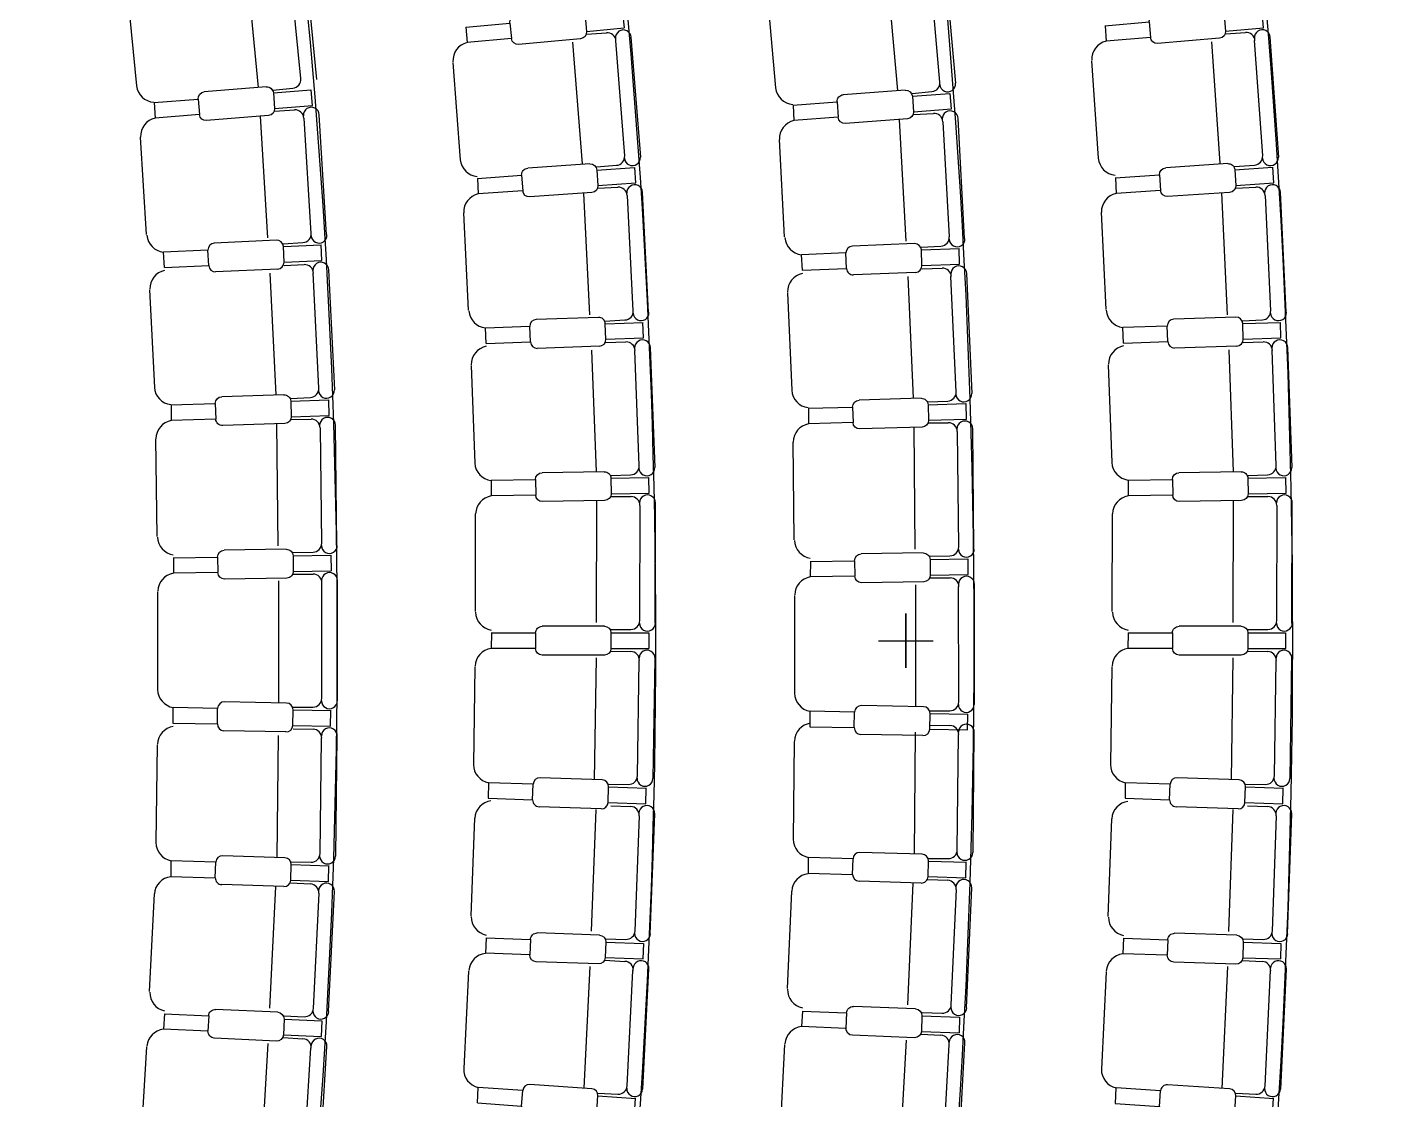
# Model space of a CAD drawing. Header units: millimetres. Extents: x 261 to 423, y 98 to 222.
# Drawn here: x 276.99 to 281.45, y 167.294 to 170.83 of the extents above; entities that cross this region are included whole.
import ezdxf

# ---------------------------------------------------------------- set-up
doc = ezdxf.new("R2010")
doc.units = ezdxf.units.MM
doc.linetypes.add('ACAD_ISO04W100', pattern=[30, 24, -3, 0, -3])
doc.linetypes.add('HIDDEN2', pattern=[0.1875, 0.125, -0.0625])
for name, color, linetype in [('Ejes', 1, 'ACAD_ISO04W100'), ('Escaleras', 4, 'Continuous'), ('hach', 15, 'Continuous'), ('MUEBLES', 8, 'Continuous'), ('Muro-Alto', 6, 'Continuous')]:
    doc.layers.add(name, color=color, linetype=linetype)

# ---------------------------------------------------------------- blocks, each defined once
blk = doc.blocks.new('brazo')
for p, q in [((343.1752692152598, 185.8674067548173), (343.3800586310162, 185.8638673206604)), ((343.0286118360598, 185.8479931989555), (343.0277269775206, 185.7967958450164)), ((343.1529482670548, 185.8458442567888), (343.0286118360598, 185.8479931989555)), ((343.1529482670548, 185.8458442567888), (343.1520634085156, 185.7946469028497)), ((343.4016211290447, 185.8415463724554), (343.4007362705055, 185.7903490185163)), ((343.5478992831564, 185.8390182052004), (343.4016211290447, 185.8415463724554)), ((343.5473889472485, 185.8390219455942), (343.547523467976, 185.7877423248074)), ((343.1520634085156, 185.7946469028497), (343.0269104465089, 185.7968099573559)), ((343.4007362705055, 185.7903490185163), (343.5475232850504, 185.7878120564807)), ((343.173625906544, 185.7723259546447), (343.3784153223004, 185.7687865204879))]:
    blk.add_line(p, q)
for centre, start, end in [((343.1748899901716, 185.8454650317006), 89.00983920712781, 179.0098392071278), ((343.379679405928, 185.8419255975437), 359.0098392071278, 89.00983920712781), ((343.1740051316323, 185.7942676777616), 179.0098392071278, 269.0098392071278), ((343.3787945473887, 185.7907282436046), 269.0098392071278, 359.0098392071278)]:
    blk.add_arc(centre, 0.02194499999999865, start, end)

msp = doc.modelspace()

# ---------------------------------------------------------------- hatches: boundary and pattern name
h = msp.add_hatch()
h.set_pattern_fill('ANSI32', color=256, style=0)
h.set_pattern_definition([(45, (148.9423146511646, -342.1093582048333), (-0.2651650429449553, 0.2651650429449554), []), (45, (149.1190913461646, -342.1093582048333), (-0.2651650429449553, 0.2651650429449554), [])])
edge = h.paths.add_edge_path()
edge.add_line((290.5330707457651, 181.8144313162121), (287.3874746284466, 178.1746464262807))
edge.add_arc((279.8869612331578, 168.8075604969696), 12.00000000000018, 51.31467232360039, 309.9744530865262)
edge.add_line((287.5963130366806, 159.6115888370783), (290.7104902408621, 156.0499775838144))
edge.add_arc((277.0183992830579, 168.6400846351467), 18.60064919191771, 264.56368464337567, 317.4009432436241, ccw=False)
edge.add_arc((283.7968491480242, 168.8054606564713), 20.54199483837515, 114.5278371913281, 245.4324374320702, ccw=False)
edge.add_arc((277.0051242779085, 168.8078151391352), 18.76639017006179, 43.87444224061778, 95.30772634044018, ccw=False)
at = {"layer": 'hach'}
h = msp.add_hatch(dxfattribs=at)
h.set_pattern_fill('PHANTSQR', color=256, scale=0.75, angle=-90.00000000000001, style=0, pattern_type=2)
h.set_pattern_definition([(270, (190.6146238058702, 423.891127481612), (0.75, -1.377682148050174e-16), [0.135, -0.1125, 0.135, -0.1125, 0.135, -0.12]), (360, (190.6746238058702, 423.2011274816119), (1.836909530733566e-16, 0.75), [0.135, -0.1125, 0.135, -0.1125, 0.135, -0.12])])
edge = h.paths.add_edge_path()
edge.add_line((275.1900084095013, 149.1326853905813), (274.7231995253746, 142.146501683155))
edge.add_arc((277.0051242779082, 168.8078151391309), 26.75878950502112, 265.1080131403588, 285.0870774542746)
edge.add_line((283.9700825888735, 142.9713646959964), (287.0227808193154, 141.5602677603848))
edge.add_line((287.0227808193154, 141.5602677603848), (287.8814433168532, 143.5004820202377))
edge.add_arc((288.1413747418218, 143.9276336771226), 0.500022883142105, 115.00288887509501, 238.6785434976863, ccw=False)
edge.add_arc((277.0051242779087, 168.8078151391318), 26.75878950502171, 294.0964345951739, 316.9122527552921)
edge.add_line((296.5472924559671, 150.5284147475833), (300.2455349310729, 149.4744487061558))
edge.add_arc((300.5340471684887, 149.3922252979235), 0.300000000000046, 90.00000000001091, 164.0929218391774, ccw=False)
edge.add_line((300.5340471684887, 149.6922252979235), (300.7789524627283, 150.6365477993669))
edge.add_arc((231.6797250288821, 168.013315216571), 71.2506510694886, 345.8842135860036, 352.4847349924652)
edge.add_arc((305.9115036570263, 158.2203954930551), 3.624299581640657, 163.2020153892654, 172.4847349924676, ccw=False)
edge.add_line((302.4418541574412, 159.2678112689097), (307.7886788212842, 158.5758546171743))
edge.add_line((307.7886788212842, 158.5758546171743), (308.093727330745, 161.2924044586831))
edge.add_line((308.093727330745, 161.2924044586831), (312.94820174224, 162.7408353135618))
edge.add_line((312.94820174224, 162.7408353135618), (318.0402389398172, 164.0713981479851))
edge.add_arc((282.1841728939564, 168.8291667099711), 36.17034467591587, 352.4415334696763, 368.9341316883094)
edge.add_line((317.9156818722054, 174.4463813321723), (316.0269155725412, 174.1078928696494))
edge.add_line((316.0269155725412, 174.1078928696494), (308.7580129922226, 176.1213429801948))
edge.add_line((308.7580129922226, 176.1213429801948), (308.404949972454, 179.3096268191426))
edge.add_line((308.404949972454, 179.3096268191426), (302.7494689556235, 178.5784050540793))
edge.add_arc((302.4494689556254, 178.5784050540684), 0.2999999999980787, -159.33915033435733, 2.084391326206969e-09, ccw=False)
edge.add_line((302.1687633528525, 178.472554382976), (302.0390303799595, 178.776361364986))
edge.add_line((302.0390303799595, 178.776361364986), (301.2905452194785, 183.0205963144072))
edge.add_line((301.2905452194785, 183.0205963144072), (299.1215307863272, 182.6264417717936))
edge.add_line((299.1215307863272, 182.6264417717936), (299.30692065293, 181.6604871650385))
edge.add_line((299.30692065293, 181.6604871650385), (299.1595483788192, 181.6338787262731))
edge.add_arc((228.1009849832268, 168.804958886573), 72.20734461326546, 10.23394494489172, 18.57311784114455)
edge.add_line((296.5476234764098, 191.8040522400596), (298.7752396944782, 192.552534694763))
edge.add_line((298.7752396944782, 192.552534694763), (298.0945329846887, 194.4896843644243))
edge.add_line((298.0945329846887, 194.4896843644243), (297.4053114486832, 196.1525053633001))
edge.add_line((297.4053114486832, 196.1525053633001), (289.6992852343608, 192.9584398399971))
edge.add_arc((289.3164021950038, 193.8065366389523), 0.9305200708341903, 209.2043544905927, 294.2973428620019, ccw=False)
edge.add_arc((288.1357026047232, 193.6905361866449), 0.5000252243924529, 245.003426011123, 317.46699015744235, ccw=False)
edge.add_arc((277.8727616100916, 173.9096899115106), 21.78517739798697, 62.52261259222409, 98.17434141871065)
edge.add_line((274.7752215401918, 195.4735300096269), (275.2078125425219, 188.4845792725961))
edge.add_arc((277.0051242779072, 168.8078151391329), 19.75867850434584, 66.24037238096338, 95.21901910246697, ccw=False)
edge.add_arc((277.0051242779077, 168.8078151391329), 19.75867850434559, 18.954217884265006, 66.24037238096469, ccw=False)
edge.add_arc((277.005124277908, 168.8078151391329), 19.75867850434539, -95.27086421129297, 18.95421788426529, ccw=False)
edge = h.paths.add_edge_path(flags=16)
edge.add_line((303.7840278240477, 165.765662952154), (303.4424313944709, 164.6905178481085))
edge.add_arc((304.7371915271377, 168.7656629521539), 4.275887208541501, 44.556219426830125, 252.3738424245746, ccw=False)
edge.add_line((307.7840278240477, 171.765662952154), (307.7840278240477, 165.765662952154))
edge.add_line((307.7840278240477, 165.765662952154), (303.7840278240477, 165.765662952154))

# ---------------------------------------------------------------- linework, layer by layer
for p, q in [((279.8869612331584, 168.7175604969694), (279.8869612331584, 168.8975604969693)), ((279.7969612331585, 168.8075604969691), (279.9769612331585, 168.8075604969691))]:
    msp.add_line(p, q)
msp.add_lwpolyline([(290.5330707457651, 181.8144313162121), (287.3874746284466, 178.1746464262807, 2.112170710360015), (287.5963130366806, 159.6115888370783), (290.7104902408621, 156.0499775838144, -0.2347194038372766), (275.2561867248832, 150.1230989932934, -0.6426332906026803), (275.2691419794942, 187.4937393997808, -0.2282651086255474), (290.5330707457651, 181.8144313162121)], format="xyb", close=True)
at = {"linetype": 'HIDDEN2', "ltscale": 0.1}
msp.add_arc((279.886961233158, 168.8075604969696), 12.5, 21.87584400868776, 337.4861873540232, dxfattribs=at)
for radius, start in [(11.75217560558913, 63.83957969022664), (11.71708607786091, 63.84176991661201), (11.66325960558648, 63.84515528552552), (11.59308056900807, 63.84961635137654), (11.52051762325373, 63.85428611110932), (11.36142198311104, 63.86473342925417), (11.10135126910279, 63.88245636053919)]:
    msp.add_arc((279.8869612331584, 168.8075604969691), radius, start, 284.2642639598591)
at = {"layer": 'Ejes', "ltscale": 0.003}
msp.add_line((279.8869612331185, 168.8078151391366), (279.8869612331185, 168.8078151391366), dxfattribs=at)
at = {"layer": 'Escaleras'}
for centre, radius, start, end in [((256.1173946296411, 168.8075604969696), 25.04547036688441, 341.4825256708118, 18.51707724195191), ((256.1173946296411, 168.8075604969696), 23.9954703668844, 342.5245241894222, 17.47547581057782), ((256.1173946296411, 168.8075604969696), 22.9454703668844, 343.6709596569796, 16.32904034302041), ((256.0425149851731, 168.8075604969696), 21.97033300931221, 344.9871030287437, 15.01289697125628)]:
    msp.add_arc(centre, radius, start, end, dxfattribs=at)
at = {"layer": 'MUEBLES'}
for p, q in [((277.7130191623566, 171.0312783513601), (277.7524062707637, 170.631442275973)), ((277.9054654673018, 171.051377704389), (277.9442860900751, 170.6572922769116)), ((279.8236045005651, 171.0213374488882), (279.8594558160019, 170.621168841085)), ((280.0162209505771, 171.0397349341516), (280.0515566339715, 170.6453217569107)), ((277.3193901320487, 170.9568924819565), (277.3509432384854, 170.6365828488293)), ((279.4293333322719, 170.9504338740786), (279.4580539065313, 170.6298578484403)), ((278.8347294738312, 170.8067154730221), (278.9004122226758, 170.8115033595692)), ((278.9811524194039, 170.7963683803792), (279.012013280398, 170.4015798646379)), ((280.9415286337519, 170.8081215194371), (281.0072478146237, 170.8123802303795)), ((281.0878634927519, 170.7965954464813), (281.115543657245, 170.401571177105)), ((278.7883397310269, 170.7801563021632), (278.8196509257136, 170.3796068787748)), ((280.8949264834255, 170.7819368411098), (280.9230105676501, 170.3811482238776)), ((278.3932898837825, 170.7137282263208), (278.4183733564862, 170.392847128409)), ((280.4993544264749, 170.7186927202143), (280.5218526532946, 170.3976200035441)), ((277.8007238787008, 170.6220866541918), (277.8662636741765, 170.6285428575917)), ((279.9076888395598, 170.6113864929963), (279.9732831426397, 170.6172631210098)), ((277.784320236667, 170.1352289557859), (277.7599799948611, 170.536262351052)), ((277.8062100402449, 170.5531413853688), (277.8719460964005, 170.5571311565978)), ((277.9775234001527, 170.1458167741813), (277.9535332322128, 170.5410823010676)), ((279.8880017374374, 170.1243672905999), (279.8663204607608, 170.5255532247144)), ((279.9126613806654, 170.5421254315098), (279.9784224404801, 170.5456793540458)), ((280.0812708420343, 170.1336741422489), (280.0599013966207, 170.5290900140914)), ((277.3838809307772, 170.1464286596425), (277.3643819050441, 170.4676974685791)), ((279.4876454721692, 170.138221240523), (279.4702765497397, 170.4596122486947)), ((278.8677699185556, 170.3692782087952), (278.9334266436557, 170.3744106353626)), ((280.9710448108255, 170.3704323301573), (281.0367407437825, 170.3750357795444)), ((278.872273184732, 170.2990566689165), (278.9380476672663, 170.302352848627)), ((280.9751938034493, 170.2995660766893), (281.0409780924345, 170.3026603740337)), ((278.8459765497972, 169.8813983764195), (278.8258676747285, 170.2826661979963)), ((279.0392806435046, 169.8899477410301), (279.0194609846109, 170.2854443225875)), ((280.9476154675951, 169.881990457559), (280.9287382084082, 170.2833181049688)), ((281.1409448895572, 169.8899465170781), (281.1223391328128, 170.2855020640224)), ((278.4456776521357, 169.8968212036222), (278.4295683843825, 170.2182778120356)), ((280.5473657890091, 169.8986417596026), (280.5322431716747, 170.2201462946324)), ((277.8339350714444, 170.1153350882847), (277.8996492904508, 170.1196696901962)), ((279.9374836066378, 170.1041449659416), (280.0032251156485, 170.1080438563409)), ((277.8378513078238, 170.0442866241134), (277.9036438239942, 170.0472007568011)), ((279.9410209261163, 170.0328009089677), (280.0068256792156, 170.0354242318405)), ((277.7907235297787, 170.0190602424728), (277.8106072580143, 169.6177812013544)), ((277.9839199161099, 170.0297710121841), (278.003517666348, 169.6342633724499)), ((279.8937821160218, 170.0077830630372), (279.9118921282451, 169.6064200615698)), ((280.0870239535337, 170.0176398634454), (280.1048734982546, 169.6220494709238)), ((277.3939410797657, 169.9639171701098), (277.4098699818545, 169.642451573695)), ((279.4967598270006, 169.9543941775984), (279.5112678009638, 169.6328613203483)), ((278.8953787883599, 169.8609822891559), (278.9611350721587, 169.8646235107)), ((280.9969548149819, 169.8614228472558), (281.0627219642766, 169.8648622406619)), ((278.8511100371352, 169.7652829077357), (278.8664906596995, 169.3638060492004)), ((278.8985178581106, 169.7899789864633), (278.9643389267699, 169.7921548251303)), ((279.0444144267576, 169.7738255789787), (279.0595738373042, 169.3781229669399)), ((280.9523925636346, 169.7658597806759), (280.9665409510353, 169.3643376086562)), ((280.9998759554633, 169.7904102449198), (281.065703391943, 169.7923840635214)), ((281.1457222609679, 169.7738091459511), (281.1596671589903, 169.378061872149)), ((278.4537339205099, 169.7145947138066), (278.4660553739109, 169.3929706453883)), ((280.5548627526149, 169.7163914027102), (280.5661970594888, 169.3947310335512)), ((277.8584123640171, 169.6060854441863), (277.9241886856212, 169.6093447185791)), ((279.9596450759325, 169.5945131357349), (280.0254351600369, 169.5974816685172)), ((277.818336812693, 169.120602748145), (277.8135403889417, 169.5223454839958)), ((277.8605370294908, 169.5369548875689), (277.9263893583885, 169.5377411013475)), ((278.0118263131071, 169.1217764213339), (278.0070988739871, 169.5177410867042)), ((279.9184281999767, 169.1088419973822), (279.9145193622581, 169.5105943495561)), ((279.961548164815, 169.5250998873167), (280.0274020699882, 169.5257406109541)), ((280.1119198211823, 169.1095881893785), (280.1080672023765, 169.5055623327654)), ((277.4189168979827, 169.1512752570226), (277.415074471482, 169.4731123203925)), ((279.5190770251492, 169.140396873897), (279.515945645935, 169.4622416409262)), ((278.9141615452926, 169.3515747139328), (278.9799702924677, 169.3540958542682)), ((281.014174073227, 169.3519600254536), (281.0799902480374, 169.3542791819124)), ((278.9153755317874, 169.2828808684714), (278.9812322672344, 169.2826865758567)), ((281.0152888340594, 169.2828808684714), (281.0811455695063, 169.2826865758567)), ((278.8669812797435, 168.8672031583766), (278.8681665931231, 169.2689727770909)), ((279.060466808642, 168.8654960010614), (279.0616350742355, 169.2614871626521)), ((280.9668945820154, 168.8672031583766), (280.968079895395, 169.2689727770909)), ((281.160380110914, 168.8654960010614), (281.1615483765075, 169.2614871626521)), ((278.4680622914577, 168.9038188906931), (278.4690118488319, 169.2256774899889)), ((280.5679755937297, 168.9038188906931), (280.5689251511038, 169.2256774899889)), ((277.8669247993654, 169.0983181044354), (277.9327720970448, 169.0994498030146)), ((279.966966834378, 169.0864500621238), (280.0328164716284, 169.0874362808346)), ((277.8673790543961, 169.0271632393816), (277.933235433979, 169.0268723414684)), ((278.0125682625888, 169.0055568713229), (278.0128967060024, 168.6095641226171)), ((279.9673439413045, 169.0150193622463), (280.0332003208873, 169.0147284643332)), ((277.420083802338, 168.9684904416155), (277.4203507586424, 168.6466305523246)), ((277.8190795482756, 169.0042600626881), (277.8194127844632, 168.6024888336993)), ((279.9190444351839, 168.9921161855528), (279.9193776713716, 168.5903449565641)), ((280.1125331494973, 168.9934129941877), (280.1128615929108, 168.5974202454823)), ((279.5200486892463, 168.9563465644802), (279.5203156455508, 168.6344866751898)), ((279.8869612331584, 168.8975604969693), (279.8869612331584, 168.7175604969694)), ((278.9152321040992, 168.8441975994148), (278.9810889525145, 168.8443488282152)), ((281.0151454063711, 168.8441975994148), (281.0810022547865, 168.8443488282152)), ((279.7969612331585, 168.8075604969696), (279.9769612331585, 168.8075604969696)), ((278.8659537992485, 168.7509788104813), (278.8600357997742, 168.3492510310435)), ((278.9146038113366, 168.773127718309), (278.9804476928981, 168.7718121901718)), ((279.0594392689189, 168.7492649535221), (279.0536063851543, 168.3533150294544)), ((280.9658671015205, 168.7509788104813), (280.9599491020462, 168.3492510310435)), ((281.0145171136086, 168.773127718309), (281.0803609951701, 168.7718121901718)), ((281.1593525711909, 168.7492649535221), (281.1535196874262, 168.3533150294544)), ((278.4664498089343, 168.72142153065), (278.4617088854482, 168.3995964488983)), ((280.5663631112063, 168.72142153065), (280.5616221877202, 168.3995964488983)), ((277.8665921206263, 168.5884806527012), (277.932449120024, 168.5885352756651)), ((279.9665570075347, 168.5763367755659), (280.0324140069324, 168.5763913985298)), ((277.8669247993654, 168.5168028895042), (277.9327720970448, 168.5156711909245)), ((279.966966834378, 168.5286709318158), (280.0328164716284, 168.527684713105)), ((277.818336812693, 168.4945182457947), (277.8135403889417, 168.0927755099439)), ((278.0118263131071, 168.4933445726057), (278.0070988739871, 168.097379907235)), ((279.5190770251492, 168.4747241200427), (279.515945645935, 168.1528793530134)), ((279.9184281999767, 168.5062789965574), (279.9145193622581, 168.1045266443836)), ((280.1119198211823, 168.5055328045611), (280.1080672023765, 168.1095586611742)), ((277.4189168979827, 168.4638457369171), (277.415074471482, 168.1420086735471)), ((278.9069914703088, 168.3345104781262), (278.9728413476011, 168.3335404193973)), ((281.0069047725808, 168.3345104781262), (281.072754649873, 168.3335404193973)), ((278.8511100371352, 167.8498380862039), (278.8664906596995, 168.2513149447392)), ((278.9141615452926, 168.2635462800068), (278.9799702924677, 168.2610251396715)), ((280.9523925636346, 167.8492612132637), (280.9665409510353, 168.2507833852834)), ((281.014174073227, 168.263160968486), (281.0799902480374, 168.2608418120273)), ((278.4537339205099, 167.900526280133), (278.4660553739109, 168.2221503485513)), ((279.0444144267576, 167.8412954149609), (279.0595738373042, 168.2369980269997)), ((280.5548627526149, 167.8987295912294), (280.5661970594888, 168.2203899603888)), ((281.1457222609679, 167.841311847989), (281.1596671589903, 168.2370591217906)), ((277.8605370294908, 168.0781661063708), (277.9263893583885, 168.0773798925921)), ((279.961548164815, 168.0900211066229), (280.0274020699882, 168.0893803829855)), ((277.7907235297787, 167.5960607514668), (277.8106072580143, 167.9973397925852)), ((277.8584123640171, 168.0090355497533), (277.9241886856212, 168.0057762753605)), ((277.9839199161099, 167.5853499817555), (278.003517666348, 167.9808576214897)), ((279.4967598270006, 167.6607268163413), (279.5112678009638, 167.9822596735913)), ((279.8937821160218, 167.6073379309024), (279.9118921282451, 168.0087009323698)), ((279.9596450759325, 168.0206078582047), (280.0254351600369, 168.0176393254229)), ((280.0870239535337, 167.5974811304937), (280.1048734982546, 167.9930715230158)), ((277.3939410797657, 167.6512038238299), (277.4098699818545, 167.9726694202442)), ((278.8985178581106, 167.8251420074763), (278.9643389267699, 167.8229661688089)), ((280.9998759554633, 167.8247107490193), (281.065703391943, 167.8227369304183)), ((278.4456776521357, 167.718299790317), (278.4295683843825, 167.3968431819045)), ((278.8459765497972, 167.7337226175201), (278.8258676747285, 167.3324547959434)), ((278.8953787883599, 167.7541387047837), (278.9611350721587, 167.7504974832397)), ((279.0392806435046, 167.7251732529095), (279.0194609846109, 167.3296766713516)), ((280.5473657890091, 167.716479234337), (280.5322431716747, 167.3949746993072)), ((280.9476154675951, 167.7331305363806), (280.9287382084082, 167.3318028889713)), ((280.9969548149819, 167.7536981466839), (281.0627219642766, 167.7502587532778)), ((281.1409448895572, 167.7251744768615), (281.1223391328128, 167.3296189299173)), ((279.9410209261163, 167.5823200849719), (280.0068256792156, 167.5796967620992)), ((277.8378513078238, 167.5708343698258), (277.9036438239942, 167.5679202371385)), ((277.8339350714444, 167.4997859056549), (277.8996492904508, 167.4954513037434)), ((279.8880017374374, 167.4907537033397), (279.8663204607608, 167.0895677692253)), ((279.9374836066378, 167.510976027998), (280.0032251156485, 167.5070771375987)), ((277.3838809307772, 167.4686923342971), (277.3643819050441, 167.1474235253605)), ((277.784320236667, 167.4798920381537), (277.7599799948611, 167.0788586428877)), ((277.9775234001527, 167.4693042197583), (277.9535332322128, 167.074038692872)), ((279.4876454721692, 167.4768997534167), (279.4702765497397, 167.1555087452449)), ((280.0812708420343, 167.4814468516907), (280.0599013966207, 167.0860309798483)), ((278.872273184732, 167.3160643250231), (278.9380476672663, 167.3127681453126)), ((280.9751938034493, 167.3155549172503), (281.0409780924345, 167.3124606199059))]:
    msp.add_line(p, q, dxfattribs=at)
at = {"layer": 'MUEBLES', "linetype": 'Continuous'}
for p, q in [((277.892514267512, 170.6605303793705), (277.8552242326321, 171.039078127612)), ((279.9998154564014, 170.649017357364), (279.9658729595493, 171.0278799331187)), ((278.9603173368564, 170.4058619599642), (278.9306732327518, 170.7850850756782)), ((281.0638838792234, 170.4062695016797), (281.037295065709, 170.7857190759265)), ((277.9029249904613, 170.529697539943), (277.9259692936004, 170.1500162202902)), ((280.0092187978075, 170.5180409826145), (280.0297457061332, 170.1382152456841)), ((278.9687354741905, 170.2745939994762), (278.9877736997169, 169.8946907349879)), ((281.0715805608313, 170.2748074724251), (281.0894527449536, 169.8948475673893)), ((277.9519647487417, 169.6400169457157), (277.9331396826366, 170.0199308323878)), ((280.0533465130629, 169.6280308349911), (280.0362007256518, 170.0080242117416)), ((279.0080887120147, 169.3844545380699), (278.9935269943589, 169.7645557098373)), ((281.1082017082451, 169.3845514251881), (281.0948066183031, 169.764695497831)), ((277.9559965847403, 169.5088324979957), (277.9605376342411, 169.1284796049218)), ((280.0569453560103, 169.4967666666072), (280.0606460768997, 169.1164046692089)), ((279.0104058164999, 169.2533403797958), (279.0092836123304, 168.8729620351729)), ((281.1103191187719, 169.2533403797958), (281.1091969146024, 168.8729620351729)), ((277.9616848412046, 168.6178195343556), (277.9613693473901, 168.9981994035176)), ((280.061649728113, 168.6056756572208), (280.0613342342985, 168.9860555263828)), ((279.002529166259, 168.3623662519668), (279.0081320758334, 168.7427049849463)), ((281.102442468531, 168.3623662519668), (281.1080453781054, 168.7427049849463)), ((277.9559965847403, 168.1062884959439), (277.9605376342411, 168.4866413890178)), ((280.0569453560103, 168.1183543273324), (280.0606460768997, 168.4987163247307)), ((279.0080887120147, 168.2306664558697), (278.9935269943589, 167.8505652841023)), ((281.1082017082451, 168.2305695687515), (281.0948066183031, 167.8504254961086)), ((280.0533465130629, 167.9870901589485), (280.0362007256518, 167.6070967821985)), ((277.9519647487417, 167.9751040482239), (277.9331396826366, 167.5951901615514)), ((278.9687354741905, 167.3405269944634), (278.9877736997169, 167.7204302589518)), ((281.0715805608313, 167.3403135215145), (281.0894527449536, 167.7202734265503)), ((277.9029249904613, 167.0854234539971), (277.9259692936004, 167.4651047736494)), ((280.0092187978075, 167.0970800113251), (280.0297457061332, 167.4769057482555))]:
    msp.add_line(p, q, dxfattribs=at)
at = {"layer": 'MUEBLES'}
for centre, radius, start, end in [((278.9025394606832, 170.7823207884272), 0.0292599999999982, 4.169151847738361, 94.1691518477236), ((278.9560544728998, 170.7945416197859), 0.02620313164319374, 4.169151847738361, 184.1691518478167), ((281.009139942119, 170.7831814726402), 0.0292599999999982, 3.707676663534953, 93.70767666353497), ((281.0627516472613, 170.7949708883754), 0.02620313164319374, 3.70767666356106, 183.7076766636133), ((278.4554401534019, 170.7191378534668), 0.06155306107958201, 103.8354489416052, 183.0045328755072), ((280.5615462503062, 170.7236016027924), 0.06155306107958201, 103.3739737574108, 182.5430576913171), ((277.8633952099549, 170.6576619151493), 0.0292599999999982, 275.625949769436, 5.625949769434298), ((277.4120645039008, 170.6438609146636), 0.06155306107958201, 186.7905687416633, 265.959652675556), ((279.5192371168237, 170.6365953633073), 0.06155306107958201, 186.2841099680715, 265.4531939019575), ((279.9706721813434, 170.6464063960681), 0.0292599999999982, 275.11949099584, 5.119490995840033), ((280.0254580327118, 170.6429835695373), 0.02620313164319374, 185.1194909957615, 5.119490995813791), ((277.4258850063786, 170.4701769553186), 0.06155306107958201, 103.1395351852373, 182.3086191191266), ((277.8737187351036, 170.5279249012393), 0.0292599999999982, 3.473238091369832, 93.4732380913584), ((277.9273782303693, 170.5394948545428), 0.02620313164319374, 3.473238091369832, 183.4732380914481), ((279.9800014334282, 170.516461989666), 0.0292599999999982, 3.093424451104172, 93.09342445109273), ((280.0337364463442, 170.5276759826457), 0.02620313164319374, 3.093424451104172, 183.0934244511824), ((279.5317947361384, 170.4616839799706), 0.06155306107958201, 102.7597215449805, 181.9288054788631), ((278.479629034669, 170.3988904072067), 0.06155306107958201, 185.6343757053622, 264.8034596392489), ((278.9311463279553, 170.4035816442644), 0.0292599999999982, 274.4697567331291, 4.469756733137319), ((278.9858898427221, 170.3995377794546), 0.02620313164319374, 184.4697567330589, 4.469756733111216), ((280.5831550182465, 170.4031697224169), 0.06155306107958201, 185.1729005211641, 264.3419844550561), ((281.0346954504352, 170.4042242083329), 0.0292599999999982, 274.0082815489395, 4.008281548931298), ((281.0894046195829, 170.3997395608782), 0.02620313164319374, 184.008281548853, 4.008281548931298), ((278.939512146153, 170.2731295205891), 0.0292599999999982, 2.868883510560018, 92.8688835105486), ((278.9932906937149, 170.2841328416213), 0.02620313164319374, 2.868883510560018, 182.8688835106383), ((281.0423528758286, 170.2734326890305), 0.0292599999999982, 2.693038170429572, 92.69303817042142), ((281.0961649401352, 170.2842709078274), 0.02620313164319374, 2.693038170429572, 182.6930381705078), ((278.4910942174215, 170.2201084395562), 0.06155306107958201, 102.5351806044273, 181.7042645383208), ((280.593774333284, 170.221788086115), 0.06155306107958201, 102.3593352643023, 181.5284191981691), ((277.4461824779598, 170.14965934042), 0.06155306107958201, 184.9384619489998, 264.107545882886), ((277.897723444915, 170.1488662433991), 0.0292599999999982, 273.7738429767582, 3.773842976764743), ((277.9524138061943, 170.1441577792363), 0.02620313164319374, 183.7738429766864, 3.773842976738636), ((279.5499670665004, 170.1410388564747), 0.06155306107958201, 184.5586483087357, 263.7277322426235), ((280.0014928549186, 170.1372525343792), 0.0292599999999982, 273.3940293364968, 3.394029336480509), ((280.0561508023825, 170.1321816339979), 0.02620313164319374, 183.3940293364283, 3.394029336480509), ((277.9049385609833, 170.017969416495), 0.0292599999999982, 2.536131062073675, 92.53613106206224), ((277.9587801044247, 170.0286602280395), 0.02620313164319374, 2.536131062073675, 182.5361310621519), ((280.0079912106179, 170.0061874547179), 0.0292599999999982, 2.282901675264134, 92.2829016752609), ((280.0618794780821, 170.016640199876), 0.02620313164319374, 2.282901675264134, 182.2829016753423), ((277.4562202695984, 169.9675534585227), 0.06155306107958201, 102.2024281559403, 181.3715120898257), ((279.5590544797676, 169.957755176894), 0.06155306107958201, 101.9491987691357, 181.1182827030434), ((278.5080098100364, 169.8993945615599), 0.06155306107958201, 184.3341073681689, 263.503191302075), ((278.9595172926257, 169.8938387531149), 0.0292599999999982, 273.1694883959519, 3.16948839594042), ((279.0141549476612, 169.8885536888894), 0.02620313164319374, 183.1694883958622, 3.16948839594042), ((280.6097055511782, 169.9010238033321), 0.06155306107958201, 184.1582620280595, 263.3273459619453), ((281.0611938561429, 169.894082310571), 0.0292599999999982, 272.9936430558233, 2.993643055829813), ((281.1158150335954, 169.8886295841563), 0.02620313164319374, 182.9936430557515, 2.993643055803708), ((278.5160499856269, 169.7175320779271), 0.06155306107958201, 101.5596269169432, 180.7287108508407), ((278.9653056428075, 169.7629107990725), 0.0292599999999982, 1.893329823064261, 91.89332982306426), ((279.0192637355548, 169.77299690232), 0.02620313164319374, 1.893329823090356, 181.8933298231425), ((280.6171875392384, 169.7191375002977), 0.06155306107958201, 101.3837815768091, 180.5528655107037), ((281.0665803513085, 169.7631372082675), 0.0292599999999982, 1.717484482931007, 91.7174844829359), ((281.1205691449443, 169.773057662561), 0.02620313164319374, 1.717484482957099, 181.7174844830092), ((277.4712730012166, 169.6467467502331), 0.06155306107958201, 184.0013549196971, 263.1704388535861), ((277.9227406036131, 169.6385688637084), 0.0292599999999982, 272.8367359474648, 2.836735947459834), ((277.9773466437246, 169.6329665753389), 0.02620313164319374, 182.8367359473816, 2.836735947459834), ((279.5726892038871, 169.63688507372), 0.06155306107958201, 183.7481255328926, 262.9172094667834), ((280.024116253313, 169.6267119282676), 0.0292599999999982, 272.5835065606643, 2.583506560667625), ((280.0786969998201, 169.6208683538185), 0.02620313164319374, 182.5835065605894, 2.583506560641523), ((277.9808976096514, 169.5174282686854), 0.02620313164319374, 0.6840242693930364, 180.6840242694712), ((277.476625367203, 169.4725960218362), 0.06155306107958201, 100.3503213632729, 179.5194052971534), ((277.9267386698886, 169.5084831864948), 0.0292599999999982, 0.6840242693930364, 90.68402426938978), ((279.5774952507757, 169.461589358608), 0.06155306107958201, 100.2237371098077, 179.3928210436909), ((280.0276867408259, 169.4964819957692), 0.0292599999999982, 0.5574400159187182, 90.55744001592522), ((280.0818653108736, 169.5053074022304), 0.02620313164319374, 0.5574400159447721, 180.5574400159969), ((278.5275027156061, 169.3965766857169), 0.06155306107958201, 183.3585536806931, 262.5276376145864), ((278.9788501603403, 169.3833344059427), 0.0292599999999982, 272.193934708468, 2.193934708454953), ((279.0333899132243, 169.3771198579321), 0.02620313164319374, 182.1939347083768, 2.193934708454953), ((280.6276551789997, 169.3981484703751), 0.06155306107958201, 183.1827083405843, 262.3517922744559), ((281.0789598565034, 169.3835210336543), 0.0292599999999982, 272.0180893683391, 2.018089368322865), ((281.1334802796096, 169.3771391283013), 0.02620313164319374, 182.0180893682446, 2.018089368322865), ((278.5305482358528, 169.224244869779), 0.06155306107958201, 99.49726177148862, 178.6663457053787), ((278.9811459438367, 169.253426703193), 0.0292599999999982, 359.830964677618, 89.83096467760497), ((279.035432056626, 169.261564467619), 0.02620313164319374, 359.830964677618, 179.8309646776962), ((280.6304615381248, 169.224244869779), 0.06155306107958201, 99.49726177148862, 178.6663457053787), ((281.0810592461087, 169.253426703193), 0.0292599999999982, 359.830964677618, 89.83096467760497), ((281.1353453588979, 169.261564467619), 0.02620313164319374, 359.830964677618, 179.8309646776962), ((277.4813018480542, 169.1514704088128), 0.06155306107958201, 182.1492481270206, 261.3183320609187), ((277.9322692880899, 169.1287054825167), 0.0292599999999982, 270.9846291547914, 0.9846291547865544), ((277.9866657365077, 169.1213412682906), 0.02620313164319374, 180.9846291547084, 0.9846291547865544), ((279.5814622541192, 169.140454197504), 0.06155306107958201, 182.0226638735541, 261.1917478074512), ((280.0323782987718, 169.1166929997981), 0.0292599999999982, 270.8580449013292, 0.8580449013144834), ((280.0867583446, 169.1092086249161), 0.02620313164319374, 180.8580449012363, 0.8580449013144834), ((277.4824661591188, 168.9690918084717), 0.06155306107958201, 99.41321433397277, 178.5822982678694), ((277.9331061892504, 168.9976126269145), 0.0292599999999982, 359.746917240092, 89.74691724009362), ((277.9874041809522, 169.00567075007), 0.02620313164319374, 359.746917240118, 179.7469172401702), ((279.5824310460272, 168.9569479313365), 0.06155306107958201, 99.41321433397277, 178.5822982678694), ((280.0330710761588, 168.9854687497797), 0.0292599999999982, 359.746917240092, 89.74691724009362), ((280.0873690678606, 168.9935268729351), 0.02620313164319374, 359.746917240118, 179.7469172401702), ((278.5304432325653, 168.903085224451), 0.06155306107958201, 181.2961885352398, 260.4652724691327), ((278.9810217621899, 168.8736087510694), 0.0292599999999982, 270.1315695630099, 0.1315695630066043), ((280.6303565348373, 168.903085224451), 0.06155306107958201, 181.2961885352398, 260.4652724691327), ((281.0809350644619, 168.8736087510694), 0.0292599999999982, 270.1315695630099, 0.1315695630066043), ((279.0353025420825, 168.8654354906495), 0.02620313164319374, 180.1315695629284, 0.1315695629805492), ((281.1352158443545, 168.8654354906495), 0.02620313164319374, 180.1315695629284, 0.1315695629805492), ((278.5288339710534, 168.7210522119118), 0.06155306107958201, 98.52170808400047, 177.6907920178954), ((278.9798632092379, 168.7425580284367), 0.0292599999999982, 358.8554109901251, 88.85541099012181), ((279.034280005244, 168.7497703487339), 0.02620313164319374, 358.8554109901251, 178.8554109902032), ((280.6287472733253, 168.7210522119118), 0.06155306107958201, 98.52170808400047, 177.6907920178954), ((281.0797765115099, 168.7425580284367), 0.0292599999999982, 358.8554109901251, 88.85541099012181), ((281.1341933075159, 168.7497703487339), 0.02620313164319374, 358.8554109901251, 178.8554109902032), ((277.4818900455801, 168.6479326627106), 0.06155306107958201, 181.212141097725, 260.381225031614), ((277.932424851269, 168.6177952656013), 0.0292599999999982, 270.0475221254969, 0.0475221254887846), ((277.9866935833724, 168.6095423892831), 0.02620313164319374, 180.0475221254106, 0.0475221254887846), ((279.5818549324886, 168.6357887855753), 0.06155306107958201, 181.212141097725, 260.381225031614), ((280.0323897381775, 168.6056513884661), 0.0292599999999982, 270.0475221254969, 0.0475221254887846), ((280.0866584702807, 168.5973985121478), 0.02620313164319374, 180.0475221254106, 0.0475221254887846), ((277.4813018480542, 168.4636505851269), 0.06155306107958201, 98.68166793908135, 177.8507518729794), ((277.9322692880899, 168.4864155114225), 0.0292599999999982, 359.0153708452135, 89.01537084520693), ((277.9866657365077, 168.493779725649), 0.02620313164319374, 359.0153708452135, 179.0153708452916), ((279.5814622541192, 168.4746667964356), 0.06155306107958201, 98.80825219254882, 177.9773361264459), ((280.0323782987718, 168.498427994141), 0.0292599999999982, 359.1419550986595, 89.14195509867085), ((280.0867583446, 168.5059123690236), 0.02620313164319374, 359.1419550986855, 179.1419550987637), ((278.5232609827104, 168.3999409062659), 0.06155306107958201, 180.3206348477637, 259.4897187816399), ((280.6231742849824, 168.3999409062659), 0.06155306107958201, 180.3206348477637, 259.4897187816399), ((278.9732723406453, 168.3627972450114), 0.0292599999999982, 269.1560158755245, 359.1560158755115), ((279.027406096261, 168.353700995534), 0.02620313164319374, 179.1560158754332, 359.1560158755115), ((281.0731856429172, 168.3627972450114), 0.0292599999999982, 269.1560158755245, 359.1560158755115), ((281.127319398533, 168.353700995534), 0.02620313164319374, 179.1560158754332, 359.1560158755115), ((278.5275027156061, 168.2185443082227), 0.06155306107958201, 97.47236238541359, 176.6414463192808), ((278.9788501603403, 168.2317865879965), 0.0292599999999982, 357.8060652915451, 87.806065291532), ((279.0333899132243, 168.2380011360075), 0.02620313164319374, 357.8060652915451, 177.8060652916232), ((280.6276551789997, 168.2169725235646), 0.06155306107958201, 97.64820772554408, 176.8172916594157), ((281.0789598565034, 168.2315999602848), 0.0292599999999982, 357.981910631651, 87.98191063166085), ((281.1334802796096, 168.2379818656383), 0.02620313164319374, 357.9819106316771, 177.9819106317293), ((277.476625367203, 168.1425249721034), 0.06155306107958201, 180.4805947028466, 259.6496786367271), ((279.5774952507757, 168.1535316353317), 0.06155306107958201, 180.6071789563092, 259.7762628901923), ((280.0276867408259, 168.1186389981705), 0.0292599999999982, 269.4425599840748, 359.4425599840813), ((277.9267386698886, 168.1066378074444), 0.0292599999999982, 269.3159757306103, 359.315975730607), ((277.9808976096514, 168.0976927252542), 0.02620313164319374, 179.3159757305288, 359.315975730607), ((280.0818653108736, 168.1098135917092), 0.02620313164319374, 179.4425599840031, 359.4425599840552), ((277.4712730012166, 167.9683742437065), 0.06155306107958201, 96.82956114641392, 175.9986450803029), ((279.5726892038871, 167.9782359202196), 0.06155306107958201, 97.08279053321655, 176.2518744671074), ((277.9227406036131, 167.9765521302312), 0.0292599999999982, 357.1632640525402, 87.16326405253525), ((277.9773466437246, 167.9821544186003), 0.02620313164319374, 357.1632640525402, 177.1632640526184), ((280.024116253313, 167.988409065672), 0.0292599999999982, 357.4164934393323, 87.41649343933565), ((280.0786969998201, 167.9942526401211), 0.02620313164319374, 357.4164934393585, 177.4164934394106), ((278.5160499856269, 167.8975889160125), 0.06155306107958201, 179.2712891491593, 258.4403730830568), ((280.6171875392384, 167.8959834936419), 0.06155306107958201, 179.4471344892963, 258.6162184231908), ((278.9653056428075, 167.8522101948671), 0.0292599999999982, 268.1066701769341, 358.1066701769357), ((281.0665803513085, 167.8519837856721), 0.0292599999999982, 268.2825155170641, 358.282515517069), ((279.0192637355548, 167.8421240916197), 0.02620313164319374, 178.1066701768575, 358.1066701769097), ((281.1205691449443, 167.8420633313787), 0.02620313164319374, 178.2825155169908, 358.2825155170429), ((278.5080098100364, 167.7157264323793), 0.06155306107958201, 96.49680869792506, 175.665892631831), ((280.6097055511782, 167.7140971906075), 0.06155306107958201, 96.67265403805469, 175.8417379719404), ((278.9595172926257, 167.7212822408247), 0.0292599999999982, 356.8305116040596, 86.83051160404814), ((279.0141549476612, 167.7265673050503), 0.02620313164319374, 356.8305116040596, 176.8305116041378), ((281.0611938561429, 167.7210386833686), 0.0292599999999982, 357.0063569441702, 87.00635694417676), ((281.1158150335954, 167.7264914097833), 0.02620313164319374, 357.0063569441963, 177.0063569442485), ((277.4562202695984, 167.6475675354169), 0.06155306107958201, 178.6284879101743, 257.7975718440597), ((279.5590544797676, 167.6573658170456), 0.06155306107958201, 178.8817172969566, 258.0508012308643), ((277.9049385609833, 167.5971515774446), 0.0292599999999982, 267.4638689379378, 357.4638689379263), ((277.9587801044247, 167.5864607659001), 0.02620313164319374, 177.4638689378481, 357.4638689379263), ((280.0079912106179, 167.6089335392218), 0.0292599999999982, 267.7170983247391, 357.7170983247358), ((280.0618794780821, 167.5984807940637), 0.02620313164319374, 177.7170983246576, 357.7170983247098), ((279.5499670665004, 167.474082137465), 0.06155306107958201, 96.27226775737653, 175.4413516912642), ((277.4461824779598, 167.4654616535196), 0.06155306107958201, 95.8924541171124, 175.0615380510002), ((277.897723444915, 167.4662547505401), 0.0292599999999982, 356.2261570232353, 86.22615702324016), ((277.9524138061943, 167.4709632147034), 0.02620313164319374, 356.2261570232614, 176.2261570233136), ((280.0014928549186, 167.4778684595605), 0.0292599999999982, 356.6059706634933, 86.60597066350314), ((280.0561508023825, 167.4829393599417), 0.02620313164319374, 356.6059706635195, 176.6059706635717), ((278.4910942174215, 167.3950125543835), 0.06155306107958201, 178.2957354616792, 257.4648193955727), ((280.593774333284, 167.3933329078246), 0.06155306107958201, 178.4715808018049, 257.6406647356977), ((278.939512146153, 167.3419914733505), 0.0292599999999982, 267.1311164894514, 357.13111648944), ((278.9932906937149, 167.3309881523184), 0.02620313164319374, 177.1311164893618, 357.13111648944), ((281.0423528758286, 167.3416883049091), 0.0292599999999982, 267.3069618295785, 357.3069618295704), ((281.0961649401352, 167.3308500861123), 0.02620313164319374, 177.3069618294922, 357.3069618295704)]:
    msp.add_arc(centre, radius, start, end, dxfattribs=at)
at = {"layer": 'Muro-Alto'}
for centre, radius, start, end in [((279.886961233158, 168.8075604969696), 12, 51.31467232359969, 309.9744530865233), ((279.886961233158, 168.8075604969696), 11.8, 63.83661555286221, 284.2642639598624), ((256.9630844512378, 168.9292884082516), 24.60002813193235, 340.5692636988985, 18.80277621747596)]:
    msp.add_arc(centre, radius, start, end, dxfattribs=at)

# ---------------------------------------------------------------- block references
at = {"layer": 'MUEBLES', "xscale": -1}
for p, rotation in [((635.0054704977215, 11.39394563416829), 4.319454290436067), ((635.8167788877261, 8.531861067140312), 3.857979106233698), ((632.0145016243059, 6.826191489196958), 3.623540534053111), ((633.0278326284026, 4.470743839484498), 3.243726893796177), ((631.3339042507582, 2.84510307128096), 3.019185953255787), ((632.9212361083186, 1.764669823296686), 2.84334061311803), ((623.6819654929674, -11.23242184611206), 0.8343267120798982), ((625.3827570120488, -12.00786248513657), 0.7077424586173819), ((622.0071536767972, -16.61510114988766), 359.9812671203077), ((624.1070669790691, -16.61510114988766), 359.9812671203077), ((620.6860935746414, -17.37390146758059), 359.8972196827885), ((622.7860584615497, -17.3860453447154), 359.8972196827885), ((618.7915889032178, -22.9393208969426), 359.0057134328212), ((620.8915022054897, -22.9393208969426), 359.0057134328212), ((611.7862029258671, -35.84774526060062), 356.9808140467442), ((614.5110806838227, -34.82555991086099), 357.156659386882), ((608.5586924692492, -39.60203154983162), 356.3764594659469), ((612.0278420053929, -37.39393315621044), 356.7562731062038)]:
    msp.add_blockref('brazo', p, dxfattribs=dict(at, rotation=rotation))
at = {"layer": 'MUEBLES'}
for p, rotation in [((608.5586924692493, 377.2171525437708), 183.6235405340531), ((612.027842005393, 375.0090541501501), 183.2437268937962), ((611.7862029258672, 373.4628662545398), 183.0191859532558), ((614.5110806838227, 372.4406809048006), 182.843340613118), ((621.3518518272592, 353.7584142636134), 179.8972196827885), ((623.4518167141675, 353.7462703864782), 179.8972196827885), ((625.2317482339432, 348.1377106771553), 179.0057134328212), ((627.3316615362152, 348.1377106771553), 179.0057134328212), ((623.6819654929674, 348.8475428400512), 179.1656732879201), ((625.3827570120488, 349.6229834790757), 179.2922575413826), ((631.3339042507582, 334.7700179226587), 176.9808140467442), ((632.9212361083186, 335.8504511706429), 177.156659386882)]:
    msp.add_blockref('brazo', p, dxfattribs=dict(at, rotation=rotation))

doc.saveas('drawing.dxf')
